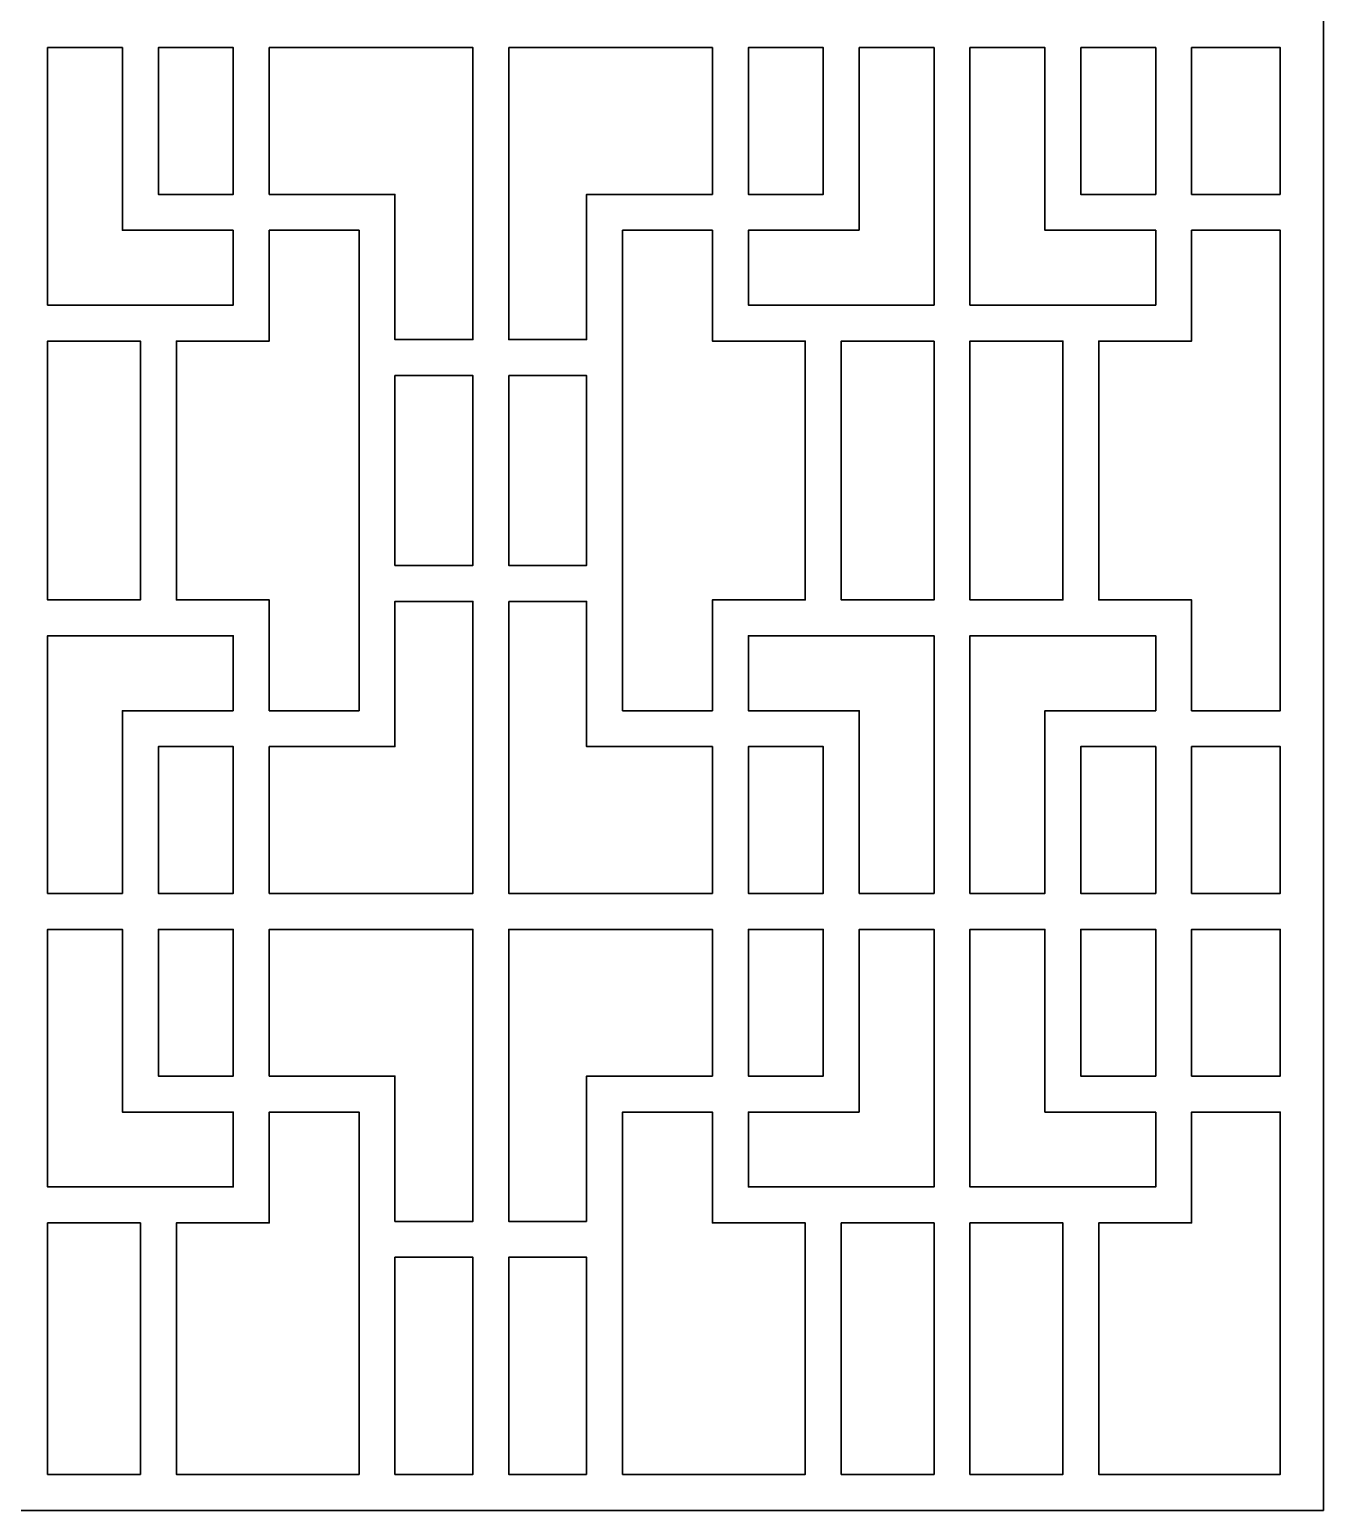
# Model space of a CAD drawing. Header units: centimetres. Extents: x -9.6 to 9.7, y 1 to 12.7.
# Drawn here: x 5.01 to 9.69, y 1.02 to 6.37 of the extents above; entities that cross this region are included whole.
import ezdxf

# ---------------------------------------------------------------- set-up
doc = ezdxf.new("R2010")
doc.units = ezdxf.units.CM
doc.header["$MEASUREMENT"] = 0
doc.layers.add('layer 1', color=7, linetype='Continuous')

msp = doc.modelspace()

# ---------------------------------------------------------------- linework, layer by layer
at = {"layer": 'layer 1', "color": 1, "lineweight": 35}
for points, knots in [([(0.33885, 1.01929), (0.33885, 1.01929), (0.33885, 1.01929), (0.33885, 1.01929), (0.33885, 1.01929), (0.33885, 1.01929), (0.33885, 12.70384), (0.33885, 12.70384), (0.33885, 12.70384), (0.33885, 12.70384), (9.68649, 12.70384), (9.68649, 12.70384), (9.68649, 12.70384), (9.68649, 12.70384), (9.68649, 1.01929), (9.68649, 1.01929), (9.68649, 1.01929), (9.68649, 1.01929), (0.33885, 1.01929), (0.33885, 1.01929), (0.33885, 1.01929), (0.33885, 1.01929), (0.33885, 1.01929), (0.33885, 1.01929)], [0, 0, 0, 0, 0.1428571, 0.1428571, 0.1428571, 0.1428571, 0.2857143, 0.2857143, 0.2857143, 0.2857143, 0.4285714, 0.4285714, 0.4285714, 0.4285714, 0.5714286, 0.5714286, 0.5714286, 0.5714286, 0.7142857, 0.7142857, 0.7142857, 0.7142857, 1, 1, 1, 1]), ([(5.74836, 5.64334), (5.74836, 5.64334), (5.34806, 5.64334), (5.34806, 5.64334), (5.34806, 5.64334), (5.34806, 5.64334), (5.34806, 6.3033), (5.34806, 6.3033), (5.34806, 6.3033), (5.34806, 6.3033), (5.07758, 6.3033), (5.07758, 6.3033), (5.07758, 6.3033), (5.07758, 6.3033), (5.07758, 5.37286), (5.07758, 5.37286), (5.07758, 5.37286), (5.07758, 5.37286), (5.74836, 5.37286), (5.74836, 5.37286), (5.74836, 5.37286), (5.74836, 5.37286), (5.74836, 5.64334), (5.74836, 5.64334)], [0, 0, 0, 0, 0.1428571, 0.1428571, 0.1428571, 0.1428571, 0.2857143, 0.2857143, 0.2857143, 0.2857143, 0.4285714, 0.4285714, 0.4285714, 0.4285714, 0.5714286, 0.5714286, 0.5714286, 0.5714286, 0.7142857, 0.7142857, 0.7142857, 0.7142857, 1, 1, 1, 1]), ([(5.47789, 6.3033), (5.47789, 6.3033), (5.74836, 6.3033), (5.74836, 6.3033), (5.74836, 6.3033), (5.74836, 6.3033), (5.74836, 5.77317), (5.74836, 5.77317), (5.74836, 5.77317), (5.74836, 5.77317), (5.47789, 5.77317), (5.47789, 5.77317), (5.47789, 5.77317), (5.47789, 5.77317), (5.47789, 6.3033), (5.47789, 6.3033), (5.47789, 6.3033), (5.47789, 6.3033), (5.47789, 6.3033), (5.47789, 6.3033)], [0, 0, 0, 0, 0.1666667, 0.1666667, 0.1666667, 0.1666667, 0.3333333, 0.3333333, 0.3333333, 0.3333333, 0.5, 0.5, 0.5, 0.5, 0.6666667, 0.6666667, 0.6666667, 0.6666667, 1, 1, 1, 1]), ([(5.87819, 6.3033), (5.87819, 6.3033), (5.87819, 6.3033), (5.87819, 6.3033), (5.87819, 6.3033), (5.87819, 6.3033), (6.61389, 6.3033), (6.61389, 6.3033), (6.61389, 6.3033), (6.61389, 6.3033), (6.61389, 5.24845), (6.61389, 5.24845), (6.61389, 5.24845), (6.61389, 5.24845), (6.33259, 5.24845), (6.33259, 5.24845), (6.33259, 5.24845), (6.33259, 5.24845), (6.33259, 5.77317), (6.33259, 5.77317), (6.33259, 5.77317), (6.33259, 5.77317), (5.87819, 5.77317), (5.87819, 5.77317), (5.87819, 5.77317), (5.87819, 5.77317), (5.87819, 6.3033), (5.87819, 6.3033), (5.87819, 6.3033), (5.87819, 6.3033), (5.87819, 6.3033), (5.87819, 6.3033)], [0, 0, 0, 0, 0.1111111, 0.1111111, 0.1111111, 0.1111111, 0.2222222, 0.2222222, 0.2222222, 0.2222222, 0.3333333, 0.3333333, 0.3333333, 0.3333333, 0.4444444, 0.4444444, 0.4444444, 0.4444444, 0.5555556, 0.5555556, 0.5555556, 0.5555556, 0.6666667, 0.6666667, 0.6666667, 0.6666667, 0.7777778, 0.7777778, 0.7777778, 0.7777778, 1, 1, 1, 1]), ([(6.74371, 6.3033), (6.74371, 6.3033), (7.47941, 6.3033), (7.47941, 6.3033), (7.47941, 6.3033), (7.47941, 6.3033), (7.47941, 5.77317), (7.47941, 5.77317), (7.47941, 5.77317), (7.47941, 5.77317), (7.02501, 5.77317), (7.02501, 5.77317), (7.02501, 5.77317), (7.02501, 5.77317), (7.02501, 5.24845), (7.02501, 5.24845), (7.02501, 5.24845), (7.02501, 5.24845), (6.74371, 5.24845), (6.74371, 5.24845), (6.74371, 5.24845), (6.74371, 5.24845), (6.74371, 6.3033), (6.74371, 6.3033)], [0, 0, 0, 0, 0.1428571, 0.1428571, 0.1428571, 0.1428571, 0.2857143, 0.2857143, 0.2857143, 0.2857143, 0.4285714, 0.4285714, 0.4285714, 0.4285714, 0.5714286, 0.5714286, 0.5714286, 0.5714286, 0.7142857, 0.7142857, 0.7142857, 0.7142857, 1, 1, 1, 1]), ([(7.60924, 6.3033), (7.60924, 6.3033), (7.87971, 6.3033), (7.87971, 6.3033), (7.87971, 6.3033), (7.87971, 6.3033), (7.87971, 5.77317), (7.87971, 5.77317), (7.87971, 5.77317), (7.87971, 5.77317), (7.60924, 5.77317), (7.60924, 5.77317), (7.60924, 5.77317), (7.60924, 5.77317), (7.60924, 6.3033), (7.60924, 6.3033), (7.60924, 6.3033), (7.60924, 6.3033), (7.60924, 6.3033), (7.60924, 6.3033)], [0, 0, 0, 0, 0.1666667, 0.1666667, 0.1666667, 0.1666667, 0.3333333, 0.3333333, 0.3333333, 0.3333333, 0.5, 0.5, 0.5, 0.5, 0.6666667, 0.6666667, 0.6666667, 0.6666667, 1, 1, 1, 1]), ([(8.00954, 5.64334), (8.00954, 5.64334), (7.60924, 5.64334), (7.60924, 5.64334), (7.60924, 5.64334), (7.60924, 5.64334), (7.60924, 5.37286), (7.60924, 5.37286), (7.60924, 5.37286), (7.60924, 5.37286), (8.28002, 5.37286), (8.28002, 5.37286), (8.28002, 5.37286), (8.28002, 5.37286), (8.28002, 6.3033), (8.28002, 6.3033), (8.28002, 6.3033), (8.28002, 6.3033), (8.00954, 6.3033), (8.00954, 6.3033), (8.00954, 6.3033), (8.00954, 6.3033), (8.00954, 5.64334), (8.00954, 5.64334), (8.00954, 5.64334), (8.00954, 5.64334), (8.00954, 5.64334), (8.00954, 5.64334)], [0, 0, 0, 0, 0.125, 0.125, 0.125, 0.125, 0.25, 0.25, 0.25, 0.25, 0.375, 0.375, 0.375, 0.375, 0.5, 0.5, 0.5, 0.5, 0.625, 0.625, 0.625, 0.625, 0.75, 0.75, 0.75, 0.75, 1, 1, 1, 1]), ([(9.08063, 5.64334), (9.08063, 5.64334), (8.68032, 5.64334), (8.68032, 5.64334), (8.68032, 5.64334), (8.68032, 5.64334), (8.68032, 6.3033), (8.68032, 6.3033), (8.68032, 6.3033), (8.68032, 6.3033), (8.40984, 6.3033), (8.40984, 6.3033), (8.40984, 6.3033), (8.40984, 6.3033), (8.40984, 5.37286), (8.40984, 5.37286), (8.40984, 5.37286), (8.40984, 5.37286), (9.08062, 5.37286), (9.08062, 5.37286), (9.08062, 5.37286), (9.08062, 5.37286), (9.08062, 5.64334), (9.08062, 5.64334), (9.08062, 5.64334), (9.08062, 5.64334), (9.08063, 5.64334), (9.08063, 5.64334)], [0, 0, 0, 0, 0.125, 0.125, 0.125, 0.125, 0.25, 0.25, 0.25, 0.25, 0.375, 0.375, 0.375, 0.375, 0.5, 0.5, 0.5, 0.5, 0.625, 0.625, 0.625, 0.625, 0.75, 0.75, 0.75, 0.75, 1, 1, 1, 1]), ([(8.81015, 6.3033), (8.81015, 6.3033), (9.08062, 6.3033), (9.08062, 6.3033), (9.08062, 6.3033), (9.08062, 6.3033), (9.08062, 5.77317), (9.08062, 5.77317), (9.08062, 5.77317), (9.08062, 5.77317), (8.81015, 5.77317), (8.81015, 5.77317), (8.81015, 5.77317), (8.81015, 5.77317), (8.81015, 6.3033), (8.81015, 6.3033)], [0, 0, 0, 0, 0.2, 0.2, 0.2, 0.2, 0.4, 0.4, 0.4, 0.4, 0.6, 0.6, 0.6, 0.6, 1, 1, 1, 1]), ([(9.5307, 5.77317), (9.5307, 5.77317), (9.5307, 6.3033), (9.5307, 6.3033), (9.5307, 6.3033), (9.5307, 6.3033), (9.21045, 6.3033), (9.21045, 6.3033), (9.21045, 6.3033), (9.21045, 6.3033), (9.21045, 5.77317), (9.21045, 5.77317), (9.21045, 5.77317), (9.21045, 5.77317), (9.5307, 5.77317), (9.5307, 5.77317)], [0, 0, 0, 0, 0.2, 0.2, 0.2, 0.2, 0.4, 0.4, 0.4, 0.4, 0.6, 0.6, 0.6, 0.6, 1, 1, 1, 1]), ([(5.5428, 5.24304), (5.5428, 5.24304), (5.87819, 5.24304), (5.87819, 5.24304), (5.87819, 5.24304), (5.87819, 5.24304), (5.87819, 5.64334), (5.87819, 5.64334), (5.87819, 5.64334), (5.87819, 5.64334), (6.20276, 5.64334), (6.20276, 5.64334), (6.20276, 5.64334), (6.20276, 5.64334), (6.20276, 3.90797), (6.20276, 3.90797), (6.20276, 3.90797), (6.20276, 3.90797), (5.87819, 3.90797), (5.87819, 3.90797), (5.87819, 3.90797), (5.87819, 3.90797), (5.87819, 4.30827), (5.87819, 4.30827), (5.87819, 4.30827), (5.87819, 4.30827), (5.5428, 4.30827), (5.5428, 4.30827), (5.5428, 4.30827), (5.5428, 4.30827), (5.5428, 5.24304), (5.5428, 5.24304), (5.5428, 5.24304), (5.5428, 5.24304), (5.5428, 5.24304), (5.5428, 5.24304)], [0, 0, 0, 0, 0.1, 0.1, 0.1, 0.1, 0.2, 0.2, 0.2, 0.2, 0.3, 0.3, 0.3, 0.3, 0.4, 0.4, 0.4, 0.4, 0.5, 0.5, 0.5, 0.5, 0.6, 0.6, 0.6, 0.6, 0.7, 0.7, 0.7, 0.7, 0.8, 0.8, 0.8, 0.8, 1, 1, 1, 1]), ([(7.15484, 5.64334), (7.15484, 5.64334), (7.47941, 5.64334), (7.47941, 5.64334), (7.47941, 5.64334), (7.47941, 5.64334), (7.47941, 5.24304), (7.47941, 5.24304), (7.47941, 5.24304), (7.47941, 5.24304), (7.8148, 5.24304), (7.8148, 5.24304), (7.8148, 5.24304), (7.8148, 5.24304), (7.8148, 4.30827), (7.8148, 4.30827), (7.8148, 4.30827), (7.8148, 4.30827), (7.47941, 4.30827), (7.47941, 4.30827), (7.47941, 4.30827), (7.47941, 4.30827), (7.47941, 3.90797), (7.47941, 3.90797), (7.47941, 3.90797), (7.47941, 3.90797), (7.15484, 3.90797), (7.15484, 3.90797), (7.15484, 3.90797), (7.15484, 3.90797), (7.15484, 5.64334), (7.15484, 5.64334)], [0, 0, 0, 0, 0.1111111, 0.1111111, 0.1111111, 0.1111111, 0.2222222, 0.2222222, 0.2222222, 0.2222222, 0.3333333, 0.3333333, 0.3333333, 0.3333333, 0.4444444, 0.4444444, 0.4444444, 0.4444444, 0.5555556, 0.5555556, 0.5555556, 0.5555556, 0.6666667, 0.6666667, 0.6666667, 0.6666667, 0.7777778, 0.7777778, 0.7777778, 0.7777778, 1, 1, 1, 1]), ([(8.87506, 5.24304), (8.87506, 5.24304), (8.87506, 4.30827), (8.87506, 4.30827), (8.87506, 4.30827), (8.87506, 4.30827), (9.21045, 4.30827), (9.21045, 4.30827), (9.21045, 4.30827), (9.21045, 4.30827), (9.21045, 3.90797), (9.21045, 3.90797), (9.21045, 3.90797), (9.21045, 3.90797), (9.5307, 3.90797), (9.5307, 3.90797), (9.5307, 3.90797), (9.5307, 3.90797), (9.5307, 5.64334), (9.5307, 5.64334), (9.5307, 5.64334), (9.5307, 5.64334), (9.21045, 5.64334), (9.21045, 5.64334), (9.21045, 5.64334), (9.21045, 5.64334), (9.21045, 5.24304), (9.21045, 5.24304), (9.21045, 5.24304), (9.21045, 5.24304), (8.87506, 5.24304), (8.87506, 5.24304), (8.87506, 5.24304), (8.87506, 5.24304), (8.87506, 5.24304), (8.87506, 5.24304)], [0, 0, 0, 0, 0.1, 0.1, 0.1, 0.1, 0.2, 0.2, 0.2, 0.2, 0.3, 0.3, 0.3, 0.3, 0.4, 0.4, 0.4, 0.4, 0.5, 0.5, 0.5, 0.5, 0.6, 0.6, 0.6, 0.6, 0.7, 0.7, 0.7, 0.7, 0.8, 0.8, 0.8, 0.8, 1, 1, 1, 1]), ([(5.07758, 5.24304), (5.07758, 5.24304), (5.41297, 5.24304), (5.41297, 5.24304), (5.41297, 5.24304), (5.41297, 5.24304), (5.41297, 4.30827), (5.41297, 4.30827), (5.41297, 4.30827), (5.41297, 4.30827), (5.07758, 4.30827), (5.07758, 4.30827), (5.07758, 4.30827), (5.07758, 4.30827), (5.07758, 5.24304), (5.07758, 5.24304), (5.07758, 5.24304), (5.07758, 5.24304), (5.07758, 5.24304), (5.07758, 5.24304)], [0, 0, 0, 0, 0.1666667, 0.1666667, 0.1666667, 0.1666667, 0.3333333, 0.3333333, 0.3333333, 0.3333333, 0.5, 0.5, 0.5, 0.5, 0.6666667, 0.6666667, 0.6666667, 0.6666667, 1, 1, 1, 1]), ([(8.28002, 5.24304), (8.28002, 5.24304), (7.94463, 5.24304), (7.94463, 5.24304), (7.94463, 5.24304), (7.94463, 5.24304), (7.94463, 4.30827), (7.94463, 4.30827), (7.94463, 4.30827), (7.94463, 4.30827), (8.28002, 4.30827), (8.28002, 4.30827), (8.28002, 4.30827), (8.28002, 4.30827), (8.28002, 5.24304), (8.28002, 5.24304)], [0, 0, 0, 0, 0.2, 0.2, 0.2, 0.2, 0.4, 0.4, 0.4, 0.4, 0.6, 0.6, 0.6, 0.6, 1, 1, 1, 1]), ([(8.40984, 5.24304), (8.40984, 5.24304), (8.74523, 5.24304), (8.74523, 5.24304), (8.74523, 5.24304), (8.74523, 5.24304), (8.74523, 4.30827), (8.74523, 4.30827), (8.74523, 4.30827), (8.74523, 4.30827), (8.40984, 4.30827), (8.40984, 4.30827), (8.40984, 4.30827), (8.40984, 4.30827), (8.40984, 5.24304), (8.40984, 5.24304), (8.40984, 5.24304), (8.40984, 5.24304), (8.40984, 5.24304), (8.40984, 5.24304)], [0, 0, 0, 0, 0.1666667, 0.1666667, 0.1666667, 0.1666667, 0.3333333, 0.3333333, 0.3333333, 0.3333333, 0.5, 0.5, 0.5, 0.5, 0.6666667, 0.6666667, 0.6666667, 0.6666667, 1, 1, 1, 1]), ([(6.33259, 5.11862), (6.33259, 5.11862), (6.61389, 5.11862), (6.61389, 5.11862), (6.61389, 5.11862), (6.61389, 5.11862), (6.61389, 4.43269), (6.61389, 4.43269), (6.61389, 4.43269), (6.61389, 4.43269), (6.33259, 4.43269), (6.33259, 4.43269), (6.33259, 4.43269), (6.33259, 4.43269), (6.33259, 5.11862), (6.33259, 5.11862), (6.33259, 5.11862), (6.33259, 5.11862), (6.33259, 5.11862), (6.33259, 5.11862)], [0, 0, 0, 0, 0.1666667, 0.1666667, 0.1666667, 0.1666667, 0.3333333, 0.3333333, 0.3333333, 0.3333333, 0.5, 0.5, 0.5, 0.5, 0.6666667, 0.6666667, 0.6666667, 0.6666667, 1, 1, 1, 1]), ([(6.74371, 5.11862), (6.74371, 5.11862), (7.02501, 5.11862), (7.02501, 5.11862), (7.02501, 5.11862), (7.02501, 5.11862), (7.02501, 4.43269), (7.02501, 4.43269), (7.02501, 4.43269), (7.02501, 4.43269), (6.74371, 4.43269), (6.74371, 4.43269), (6.74371, 4.43269), (6.74371, 4.43269), (6.74371, 5.11862), (6.74371, 5.11862)], [0, 0, 0, 0, 0.2, 0.2, 0.2, 0.2, 0.4, 0.4, 0.4, 0.4, 0.6, 0.6, 0.6, 0.6, 1, 1, 1, 1]), ([(5.87819, 3.24801), (5.87819, 3.24801), (6.61389, 3.24801), (6.61389, 3.24801), (6.61389, 3.24801), (6.61389, 3.24801), (6.61389, 4.30286), (6.61389, 4.30286), (6.61389, 4.30286), (6.61389, 4.30286), (6.33259, 4.30286), (6.33259, 4.30286), (6.33259, 4.30286), (6.33259, 4.30286), (6.33259, 3.77814), (6.33259, 3.77814), (6.33259, 3.77814), (6.33259, 3.77814), (5.87819, 3.77814), (5.87819, 3.77814), (5.87819, 3.77814), (5.87819, 3.77814), (5.87819, 3.24801), (5.87819, 3.24801), (5.87819, 3.24801), (5.87819, 3.24801), (5.87819, 3.24801), (5.87819, 3.24801)], [0, 0, 0, 0, 0.125, 0.125, 0.125, 0.125, 0.25, 0.25, 0.25, 0.25, 0.375, 0.375, 0.375, 0.375, 0.5, 0.5, 0.5, 0.5, 0.625, 0.625, 0.625, 0.625, 0.75, 0.75, 0.75, 0.75, 1, 1, 1, 1]), ([(6.74371, 4.30286), (6.74371, 4.30286), (6.74371, 3.24801), (6.74371, 3.24801), (6.74371, 3.24801), (6.74371, 3.24801), (7.47941, 3.24801), (7.47941, 3.24801), (7.47941, 3.24801), (7.47941, 3.24801), (7.47941, 3.77814), (7.47941, 3.77814), (7.47941, 3.77814), (7.47941, 3.77814), (7.02501, 3.77814), (7.02501, 3.77814), (7.02501, 3.77814), (7.02501, 3.77814), (7.02501, 4.30286), (7.02501, 4.30286), (7.02501, 4.30286), (7.02501, 4.30286), (6.74371, 4.30286), (6.74371, 4.30286)], [0, 0, 0, 0, 0.1428571, 0.1428571, 0.1428571, 0.1428571, 0.2857143, 0.2857143, 0.2857143, 0.2857143, 0.4285714, 0.4285714, 0.4285714, 0.4285714, 0.5714286, 0.5714286, 0.5714286, 0.5714286, 0.7142857, 0.7142857, 0.7142857, 0.7142857, 1, 1, 1, 1]), ([(5.74836, 3.90797), (5.74836, 3.90797), (5.34806, 3.90797), (5.34806, 3.90797), (5.34806, 3.90797), (5.34806, 3.90797), (5.34806, 3.24801), (5.34806, 3.24801), (5.34806, 3.24801), (5.34806, 3.24801), (5.07758, 3.24801), (5.07758, 3.24801), (5.07758, 3.24801), (5.07758, 3.24801), (5.07758, 4.17844), (5.07758, 4.17844), (5.07758, 4.17844), (5.07758, 4.17844), (5.74836, 4.17844), (5.74836, 4.17844), (5.74836, 4.17844), (5.74836, 4.17844), (5.74836, 3.90797), (5.74836, 3.90797)], [0, 0, 0, 0, 0.1428571, 0.1428571, 0.1428571, 0.1428571, 0.2857143, 0.2857143, 0.2857143, 0.2857143, 0.4285714, 0.4285714, 0.4285714, 0.4285714, 0.5714286, 0.5714286, 0.5714286, 0.5714286, 0.7142857, 0.7142857, 0.7142857, 0.7142857, 1, 1, 1, 1]), ([(8.00954, 3.90797), (8.00954, 3.90797), (7.60924, 3.90797), (7.60924, 3.90797), (7.60924, 3.90797), (7.60924, 3.90797), (7.60924, 4.17844), (7.60924, 4.17844), (7.60924, 4.17844), (7.60924, 4.17844), (8.28002, 4.17844), (8.28002, 4.17844), (8.28002, 4.17844), (8.28002, 4.17844), (8.28002, 3.24801), (8.28002, 3.24801), (8.28002, 3.24801), (8.28002, 3.24801), (8.00954, 3.24801), (8.00954, 3.24801), (8.00954, 3.24801), (8.00954, 3.24801), (8.00954, 3.90797), (8.00954, 3.90797), (8.00954, 3.90797), (8.00954, 3.90797), (8.00954, 3.90797), (8.00954, 3.90797)], [0, 0, 0, 0, 0.125, 0.125, 0.125, 0.125, 0.25, 0.25, 0.25, 0.25, 0.375, 0.375, 0.375, 0.375, 0.5, 0.5, 0.5, 0.5, 0.625, 0.625, 0.625, 0.625, 0.75, 0.75, 0.75, 0.75, 1, 1, 1, 1]), ([(9.08063, 3.90797), (9.08063, 3.90797), (8.68032, 3.90797), (8.68032, 3.90797), (8.68032, 3.90797), (8.68032, 3.90797), (8.68032, 3.24801), (8.68032, 3.24801), (8.68032, 3.24801), (8.68032, 3.24801), (8.40984, 3.24801), (8.40984, 3.24801), (8.40984, 3.24801), (8.40984, 3.24801), (8.40984, 4.17844), (8.40984, 4.17844), (8.40984, 4.17844), (8.40984, 4.17844), (9.08062, 4.17844), (9.08062, 4.17844), (9.08062, 4.17844), (9.08062, 4.17844), (9.08062, 3.90797), (9.08062, 3.90797), (9.08062, 3.90797), (9.08062, 3.90797), (9.08063, 3.90797), (9.08063, 3.90797)], [0, 0, 0, 0, 0.125, 0.125, 0.125, 0.125, 0.25, 0.25, 0.25, 0.25, 0.375, 0.375, 0.375, 0.375, 0.5, 0.5, 0.5, 0.5, 0.625, 0.625, 0.625, 0.625, 0.75, 0.75, 0.75, 0.75, 1, 1, 1, 1]), ([(5.47789, 3.77814), (5.47789, 3.77814), (5.74836, 3.77814), (5.74836, 3.77814), (5.74836, 3.77814), (5.74836, 3.77814), (5.74836, 3.24801), (5.74836, 3.24801), (5.74836, 3.24801), (5.74836, 3.24801), (5.47789, 3.24801), (5.47789, 3.24801), (5.47789, 3.24801), (5.47789, 3.24801), (5.47789, 3.77814), (5.47789, 3.77814), (5.47789, 3.77814), (5.47789, 3.77814), (5.47789, 3.77814), (5.47789, 3.77814)], [0, 0, 0, 0, 0.1666667, 0.1666667, 0.1666667, 0.1666667, 0.3333333, 0.3333333, 0.3333333, 0.3333333, 0.5, 0.5, 0.5, 0.5, 0.6666667, 0.6666667, 0.6666667, 0.6666667, 1, 1, 1, 1]), ([(7.60924, 3.77814), (7.60924, 3.77814), (7.87971, 3.77814), (7.87971, 3.77814), (7.87971, 3.77814), (7.87971, 3.77814), (7.87971, 3.24801), (7.87971, 3.24801), (7.87971, 3.24801), (7.87971, 3.24801), (7.60924, 3.24801), (7.60924, 3.24801), (7.60924, 3.24801), (7.60924, 3.24801), (7.60924, 3.77814), (7.60924, 3.77814), (7.60924, 3.77814), (7.60924, 3.77814), (7.60924, 3.77814), (7.60924, 3.77814)], [0, 0, 0, 0, 0.1666667, 0.1666667, 0.1666667, 0.1666667, 0.3333333, 0.3333333, 0.3333333, 0.3333333, 0.5, 0.5, 0.5, 0.5, 0.6666667, 0.6666667, 0.6666667, 0.6666667, 1, 1, 1, 1]), ([(8.81015, 3.77814), (8.81015, 3.77814), (9.08062, 3.77814), (9.08062, 3.77814), (9.08062, 3.77814), (9.08062, 3.77814), (9.08062, 3.24801), (9.08062, 3.24801), (9.08062, 3.24801), (9.08062, 3.24801), (8.81015, 3.24801), (8.81015, 3.24801), (8.81015, 3.24801), (8.81015, 3.24801), (8.81015, 3.77814), (8.81015, 3.77814), (8.81015, 3.77814), (8.81015, 3.77814), (8.81015, 3.77814), (8.81015, 3.77814)], [0, 0, 0, 0, 0.1666667, 0.1666667, 0.1666667, 0.1666667, 0.3333333, 0.3333333, 0.3333333, 0.3333333, 0.5, 0.5, 0.5, 0.5, 0.6666667, 0.6666667, 0.6666667, 0.6666667, 1, 1, 1, 1]), ([(9.5307, 3.77814), (9.5307, 3.77814), (9.5307, 3.24801), (9.5307, 3.24801), (9.5307, 3.24801), (9.5307, 3.24801), (9.21045, 3.24801), (9.21045, 3.24801), (9.21045, 3.24801), (9.21045, 3.24801), (9.21045, 3.77814), (9.21045, 3.77814), (9.21045, 3.77814), (9.21045, 3.77814), (9.5307, 3.77814), (9.5307, 3.77814), (9.5307, 3.77814), (9.5307, 3.77814), (9.5307, 3.77814), (9.5307, 3.77814)], [0, 0, 0, 0, 0.1666667, 0.1666667, 0.1666667, 0.1666667, 0.3333333, 0.3333333, 0.3333333, 0.3333333, 0.5, 0.5, 0.5, 0.5, 0.6666667, 0.6666667, 0.6666667, 0.6666667, 1, 1, 1, 1]), ([(5.74836, 2.45822), (5.74836, 2.45822), (5.34806, 2.45822), (5.34806, 2.45822), (5.34806, 2.45822), (5.34806, 2.45822), (5.34806, 3.11818), (5.34806, 3.11818), (5.34806, 3.11818), (5.34806, 3.11818), (5.07758, 3.11818), (5.07758, 3.11818), (5.07758, 3.11818), (5.07758, 3.11818), (5.07758, 2.18774), (5.07758, 2.18774), (5.07758, 2.18774), (5.07758, 2.18774), (5.74836, 2.18774), (5.74836, 2.18774), (5.74836, 2.18774), (5.74836, 2.18774), (5.74836, 2.45822), (5.74836, 2.45822), (5.74836, 2.45822), (5.74836, 2.45822), (5.74836, 2.45822), (5.74836, 2.45822)], [0, 0, 0, 0, 0.125, 0.125, 0.125, 0.125, 0.25, 0.25, 0.25, 0.25, 0.375, 0.375, 0.375, 0.375, 0.5, 0.5, 0.5, 0.5, 0.625, 0.625, 0.625, 0.625, 0.75, 0.75, 0.75, 0.75, 1, 1, 1, 1]), ([(5.47789, 3.11818), (5.47789, 3.11818), (5.74836, 3.11818), (5.74836, 3.11818), (5.74836, 3.11818), (5.74836, 3.11818), (5.74836, 2.58805), (5.74836, 2.58805), (5.74836, 2.58805), (5.74836, 2.58805), (5.47789, 2.58805), (5.47789, 2.58805), (5.47789, 2.58805), (5.47789, 2.58805), (5.47789, 3.11818), (5.47789, 3.11818), (5.47789, 3.11818), (5.47789, 3.11818), (5.47789, 3.11818), (5.47789, 3.11818)], [0, 0, 0, 0, 0.1666667, 0.1666667, 0.1666667, 0.1666667, 0.3333333, 0.3333333, 0.3333333, 0.3333333, 0.5, 0.5, 0.5, 0.5, 0.6666667, 0.6666667, 0.6666667, 0.6666667, 1, 1, 1, 1]), ([(6.33259, 2.06332), (6.33259, 2.06332), (6.61389, 2.06332), (6.61389, 2.06332), (6.61389, 2.06332), (6.61389, 2.06332), (6.61389, 3.11818), (6.61389, 3.11818), (6.61389, 3.11818), (6.61389, 3.11818), (5.87819, 3.11818), (5.87819, 3.11818), (5.87819, 3.11818), (5.87819, 3.11818), (5.87819, 2.58805), (5.87819, 2.58805), (5.87819, 2.58805), (5.87819, 2.58805), (6.33259, 2.58805), (6.33259, 2.58805), (6.33259, 2.58805), (6.33259, 2.58805), (6.33259, 2.06332), (6.33259, 2.06332), (6.33259, 2.06332), (6.33259, 2.06332), (6.33259, 2.06332), (6.33259, 2.06332)], [0, 0, 0, 0, 0.125, 0.125, 0.125, 0.125, 0.25, 0.25, 0.25, 0.25, 0.375, 0.375, 0.375, 0.375, 0.5, 0.5, 0.5, 0.5, 0.625, 0.625, 0.625, 0.625, 0.75, 0.75, 0.75, 0.75, 1, 1, 1, 1]), ([(7.02501, 2.06332), (7.02501, 2.06332), (6.74371, 2.06332), (6.74371, 2.06332), (6.74371, 2.06332), (6.74371, 2.06332), (6.74371, 3.11818), (6.74371, 3.11818), (6.74371, 3.11818), (6.74371, 3.11818), (7.47941, 3.11818), (7.47941, 3.11818), (7.47941, 3.11818), (7.47941, 3.11818), (7.47941, 2.58805), (7.47941, 2.58805), (7.47941, 2.58805), (7.47941, 2.58805), (7.02501, 2.58805), (7.02501, 2.58805), (7.02501, 2.58805), (7.02501, 2.58805), (7.02501, 2.06332), (7.02501, 2.06332), (7.02501, 2.06332), (7.02501, 2.06332), (7.02501, 2.06332), (7.02501, 2.06332)], [0, 0, 0, 0, 0.125, 0.125, 0.125, 0.125, 0.25, 0.25, 0.25, 0.25, 0.375, 0.375, 0.375, 0.375, 0.5, 0.5, 0.5, 0.5, 0.625, 0.625, 0.625, 0.625, 0.75, 0.75, 0.75, 0.75, 1, 1, 1, 1]), ([(7.60924, 3.11818), (7.60924, 3.11818), (7.87971, 3.11818), (7.87971, 3.11818), (7.87971, 3.11818), (7.87971, 3.11818), (7.87971, 2.58805), (7.87971, 2.58805), (7.87971, 2.58805), (7.87971, 2.58805), (7.60924, 2.58805), (7.60924, 2.58805), (7.60924, 2.58805), (7.60924, 2.58805), (7.60924, 3.11818), (7.60924, 3.11818), (7.60924, 3.11818), (7.60924, 3.11818), (7.60924, 3.11818), (7.60924, 3.11818)], [0, 0, 0, 0, 0.1666667, 0.1666667, 0.1666667, 0.1666667, 0.3333333, 0.3333333, 0.3333333, 0.3333333, 0.5, 0.5, 0.5, 0.5, 0.6666667, 0.6666667, 0.6666667, 0.6666667, 1, 1, 1, 1]), ([(8.00954, 2.45822), (8.00954, 2.45822), (7.60924, 2.45822), (7.60924, 2.45822), (7.60924, 2.45822), (7.60924, 2.45822), (7.60924, 2.18774), (7.60924, 2.18774), (7.60924, 2.18774), (7.60924, 2.18774), (8.28002, 2.18774), (8.28002, 2.18774), (8.28002, 2.18774), (8.28002, 2.18774), (8.28002, 3.11818), (8.28002, 3.11818), (8.28002, 3.11818), (8.28002, 3.11818), (8.00954, 3.11818), (8.00954, 3.11818), (8.00954, 3.11818), (8.00954, 3.11818), (8.00954, 2.45822), (8.00954, 2.45822), (8.00954, 2.45822), (8.00954, 2.45822), (8.00954, 2.45822), (8.00954, 2.45822)], [0, 0, 0, 0, 0.125, 0.125, 0.125, 0.125, 0.25, 0.25, 0.25, 0.25, 0.375, 0.375, 0.375, 0.375, 0.5, 0.5, 0.5, 0.5, 0.625, 0.625, 0.625, 0.625, 0.75, 0.75, 0.75, 0.75, 1, 1, 1, 1]), ([(9.08063, 2.45822), (9.08063, 2.45822), (8.68032, 2.45822), (8.68032, 2.45822), (8.68032, 2.45822), (8.68032, 2.45822), (8.68032, 3.11818), (8.68032, 3.11818), (8.68032, 3.11818), (8.68032, 3.11818), (8.40984, 3.11818), (8.40984, 3.11818), (8.40984, 3.11818), (8.40984, 3.11818), (8.40984, 2.18774), (8.40984, 2.18774), (8.40984, 2.18774), (8.40984, 2.18774), (9.08062, 2.18774), (9.08062, 2.18774), (9.08062, 2.18774), (9.08062, 2.18774), (9.08062, 2.45822), (9.08062, 2.45822), (9.08062, 2.45822), (9.08062, 2.45822), (9.08063, 2.45822), (9.08063, 2.45822)], [0, 0, 0, 0, 0.125, 0.125, 0.125, 0.125, 0.25, 0.25, 0.25, 0.25, 0.375, 0.375, 0.375, 0.375, 0.5, 0.5, 0.5, 0.5, 0.625, 0.625, 0.625, 0.625, 0.75, 0.75, 0.75, 0.75, 1, 1, 1, 1]), ([(8.81015, 3.11818), (8.81015, 3.11818), (9.08062, 3.11818), (9.08062, 3.11818), (9.08062, 3.11818), (9.08062, 3.11818), (9.08062, 2.58805), (9.08062, 2.58805), (9.08062, 2.58805), (9.08062, 2.58805), (8.81015, 2.58805), (8.81015, 2.58805), (8.81015, 2.58805), (8.81015, 2.58805), (8.81015, 3.11818), (8.81015, 3.11818), (8.81015, 3.11818), (8.81015, 3.11818), (8.81015, 3.11818), (8.81015, 3.11818)], [0, 0, 0, 0, 0.1666667, 0.1666667, 0.1666667, 0.1666667, 0.3333333, 0.3333333, 0.3333333, 0.3333333, 0.5, 0.5, 0.5, 0.5, 0.6666667, 0.6666667, 0.6666667, 0.6666667, 1, 1, 1, 1]), ([(9.5307, 3.11818), (9.5307, 3.11818), (9.5307, 2.58805), (9.5307, 2.58805), (9.5307, 2.58805), (9.5307, 2.58805), (9.21045, 2.58805), (9.21045, 2.58805), (9.21045, 2.58805), (9.21045, 2.58805), (9.21045, 3.11818), (9.21045, 3.11818), (9.21045, 3.11818), (9.21045, 3.11818), (9.5307, 3.11818), (9.5307, 3.11818), (9.5307, 3.11818), (9.5307, 3.11818), (9.5307, 3.11818), (9.5307, 3.11818)], [0, 0, 0, 0, 0.1666667, 0.1666667, 0.1666667, 0.1666667, 0.3333333, 0.3333333, 0.3333333, 0.3333333, 0.5, 0.5, 0.5, 0.5, 0.6666667, 0.6666667, 0.6666667, 0.6666667, 1, 1, 1, 1]), ([(6.20276, 1.14911), (6.20276, 1.14911), (5.5428, 1.14911), (5.5428, 1.14911), (5.5428, 1.14911), (5.5428, 1.14911), (5.5428, 2.05791), (5.5428, 2.05791), (5.5428, 2.05791), (5.5428, 2.05791), (5.87819, 2.05791), (5.87819, 2.05791), (5.87819, 2.05791), (5.87819, 2.05791), (5.87819, 2.45822), (5.87819, 2.45822), (5.87819, 2.45822), (5.87819, 2.45822), (6.20276, 2.45822), (6.20276, 2.45822), (6.20276, 2.45822), (6.20276, 2.45822), (6.20276, 1.14911), (6.20276, 1.14911), (6.20276, 1.14911), (6.20276, 1.14911), (6.20276, 1.14911), (6.20276, 1.14911)], [0, 0, 0, 0, 0.125, 0.125, 0.125, 0.125, 0.25, 0.25, 0.25, 0.25, 0.375, 0.375, 0.375, 0.375, 0.5, 0.5, 0.5, 0.5, 0.625, 0.625, 0.625, 0.625, 0.75, 0.75, 0.75, 0.75, 1, 1, 1, 1]), ([(7.15484, 2.45822), (7.15484, 2.45822), (7.15484, 1.14911), (7.15484, 1.14911), (7.15484, 1.14911), (7.15484, 1.14911), (7.8148, 1.14911), (7.8148, 1.14911), (7.8148, 1.14911), (7.8148, 1.14911), (7.8148, 2.05791), (7.8148, 2.05791), (7.8148, 2.05791), (7.8148, 2.05791), (7.47941, 2.05791), (7.47941, 2.05791), (7.47941, 2.05791), (7.47941, 2.05791), (7.47941, 2.45822), (7.47941, 2.45822), (7.47941, 2.45822), (7.47941, 2.45822), (7.15484, 2.45822), (7.15484, 2.45822), (7.15484, 2.45822), (7.15484, 2.45822), (7.15484, 2.45822), (7.15484, 2.45822)], [0, 0, 0, 0, 0.125, 0.125, 0.125, 0.125, 0.25, 0.25, 0.25, 0.25, 0.375, 0.375, 0.375, 0.375, 0.5, 0.5, 0.5, 0.5, 0.625, 0.625, 0.625, 0.625, 0.75, 0.75, 0.75, 0.75, 1, 1, 1, 1]), ([(8.87506, 2.05791), (8.87506, 2.05791), (9.21045, 2.05791), (9.21045, 2.05791), (9.21045, 2.05791), (9.21045, 2.05791), (9.21045, 2.45822), (9.21045, 2.45822), (9.21045, 2.45822), (9.21045, 2.45822), (9.5307, 2.45822), (9.5307, 2.45822), (9.5307, 2.45822), (9.5307, 2.45822), (9.5307, 1.14911), (9.5307, 1.14911), (9.5307, 1.14911), (9.5307, 1.14911), (8.87506, 1.14911), (8.87506, 1.14911), (8.87506, 1.14911), (8.87506, 1.14911), (8.87506, 2.05791), (8.87506, 2.05791), (8.87506, 2.05791), (8.87506, 2.05791), (8.87506, 2.05791), (8.87506, 2.05791)], [0, 0, 0, 0, 0.125, 0.125, 0.125, 0.125, 0.25, 0.25, 0.25, 0.25, 0.375, 0.375, 0.375, 0.375, 0.5, 0.5, 0.5, 0.5, 0.625, 0.625, 0.625, 0.625, 0.75, 0.75, 0.75, 0.75, 1, 1, 1, 1]), ([(5.07758, 1.14911), (5.07758, 1.14911), (5.41297, 1.14911), (5.41297, 1.14911), (5.41297, 1.14911), (5.41297, 1.14911), (5.41297, 2.05791), (5.41297, 2.05791), (5.41297, 2.05791), (5.41297, 2.05791), (5.07758, 2.05791), (5.07758, 2.05791), (5.07758, 2.05791), (5.07758, 2.05791), (5.07758, 1.14911), (5.07758, 1.14911), (5.07758, 1.14911), (5.07758, 1.14911), (5.07758, 1.14911), (5.07758, 1.14911)], [0, 0, 0, 0, 0.1666667, 0.1666667, 0.1666667, 0.1666667, 0.3333333, 0.3333333, 0.3333333, 0.3333333, 0.5, 0.5, 0.5, 0.5, 0.6666667, 0.6666667, 0.6666667, 0.6666667, 1, 1, 1, 1]), ([(8.28002, 1.14911), (8.28002, 1.14911), (7.94463, 1.14911), (7.94463, 1.14911), (7.94463, 1.14911), (7.94463, 1.14911), (7.94463, 2.05791), (7.94463, 2.05791), (7.94463, 2.05791), (7.94463, 2.05791), (8.28002, 2.05791), (8.28002, 2.05791), (8.28002, 2.05791), (8.28002, 2.05791), (8.28002, 1.14911), (8.28002, 1.14911), (8.28002, 1.14911), (8.28002, 1.14911), (8.28002, 1.14911), (8.28002, 1.14911)], [0, 0, 0, 0, 0.1666667, 0.1666667, 0.1666667, 0.1666667, 0.3333333, 0.3333333, 0.3333333, 0.3333333, 0.5, 0.5, 0.5, 0.5, 0.6666667, 0.6666667, 0.6666667, 0.6666667, 1, 1, 1, 1]), ([(8.40984, 1.14911), (8.40984, 1.14911), (8.74523, 1.14911), (8.74523, 1.14911), (8.74523, 1.14911), (8.74523, 1.14911), (8.74523, 2.05791), (8.74523, 2.05791), (8.74523, 2.05791), (8.74523, 2.05791), (8.40984, 2.05791), (8.40984, 2.05791), (8.40984, 2.05791), (8.40984, 2.05791), (8.40984, 1.14911), (8.40984, 1.14911), (8.40984, 1.14911), (8.40984, 1.14911), (8.40984, 1.14911), (8.40984, 1.14911)], [0, 0, 0, 0, 0.1666667, 0.1666667, 0.1666667, 0.1666667, 0.3333333, 0.3333333, 0.3333333, 0.3333333, 0.5, 0.5, 0.5, 0.5, 0.6666667, 0.6666667, 0.6666667, 0.6666667, 1, 1, 1, 1]), ([(6.33259, 1.14911), (6.33259, 1.14911), (6.61389, 1.14911), (6.61389, 1.14911), (6.61389, 1.14911), (6.61389, 1.14911), (6.61389, 1.93349), (6.61389, 1.93349), (6.61389, 1.93349), (6.61389, 1.93349), (6.33259, 1.93349), (6.33259, 1.93349), (6.33259, 1.93349), (6.33259, 1.93349), (6.33259, 1.14911), (6.33259, 1.14911), (6.33259, 1.14911), (6.33259, 1.14911), (6.33259, 1.14911), (6.33259, 1.14911)], [0, 0, 0, 0, 0.1666667, 0.1666667, 0.1666667, 0.1666667, 0.3333333, 0.3333333, 0.3333333, 0.3333333, 0.5, 0.5, 0.5, 0.5, 0.6666667, 0.6666667, 0.6666667, 0.6666667, 1, 1, 1, 1]), ([(7.02501, 1.14911), (7.02501, 1.14911), (6.74371, 1.14911), (6.74371, 1.14911), (6.74371, 1.14911), (6.74371, 1.14911), (6.74371, 1.93349), (6.74371, 1.93349), (6.74371, 1.93349), (6.74371, 1.93349), (7.02501, 1.93349), (7.02501, 1.93349), (7.02501, 1.93349), (7.02501, 1.93349), (7.02501, 1.14911), (7.02501, 1.14911), (7.02501, 1.14911), (7.02501, 1.14911), (7.02501, 1.14911), (7.02501, 1.14911)], [0, 0, 0, 0, 0.1666667, 0.1666667, 0.1666667, 0.1666667, 0.3333333, 0.3333333, 0.3333333, 0.3333333, 0.5, 0.5, 0.5, 0.5, 0.6666667, 0.6666667, 0.6666667, 0.6666667, 1, 1, 1, 1]), ([(6.61389, 1.01929), (6.61389, 1.01929), (9.68649, 1.01929), (9.68649, 1.01929), (9.68649, 1.01929), (9.68649, 1.01929), (6.61389, 1.01929), (6.61389, 1.01929), (6.61389, 1.01929), (6.61389, 1.01929), (6.61389, 1.01929), (6.61389, 1.01929)], [0, 0, 0, 0, 0.25, 0.25, 0.25, 0.25, 0.5, 0.5, 0.5, 0.5, 1, 1, 1, 1])]:
    msp.add_open_spline(points, degree=3, knots=knots, dxfattribs=at)

doc.saveas('drawing.dxf')
